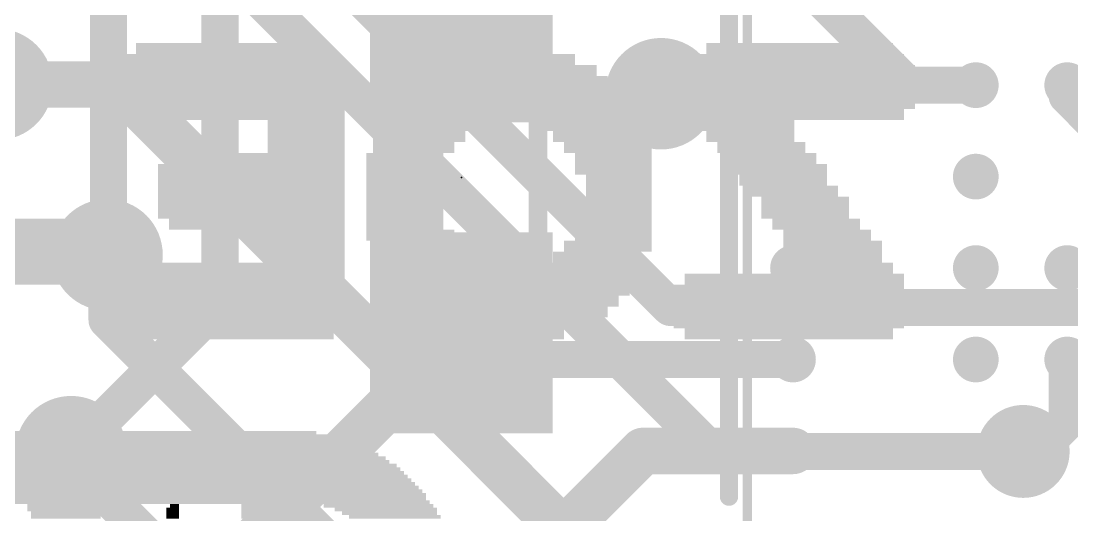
# Model space of a CAD drawing. Extents: x -28 to 74, y -69 to 26.
# Drawn here: x 6.48 to 12.23, y 10.85 to 13.55 of the extents above; entities that cross this region are included whole.
import ezdxf

# ---------------------------------------------------------------- set-up
doc = ezdxf.new("R2010")
doc.units = 0
for name, color, linetype in [('1', 12, 'CONTINUOUS'), ('16', 140, 'CONTINUOUS'), ('18', 110, 'CONTINUOUS'), ('21', 41, 'CONTINUOUS'), ('22', 40, 'CONTINUOUS'), ('23', 53, 'CONTINUOUS'), ('51', 53, 'CONTINUOUS')]:
    doc.layers.add(name, color=color, linetype=linetype)

# ---------------------------------------------------------------- blocks, each defined once
blk = doc.blocks.new('RECT')
blk.add_solid([(-0.5, -0.5), (0.5, -0.5), (-0.5, 0.5), (0.5, 0.5)])
blk = doc.blocks.new('PIE')
at = {"const_width": 0.5}
blk.add_lwpolyline([(0, -0.25, 1), (0, 0.25, 1), (0, -0.25)], format="xyb", dxfattribs=at)
blk = doc.blocks.new('ROUNDV')
at = {"const_width": 0.5}
blk.add_lwpolyline([(0, -0.25, 1), (0, 0.25, 1), (0, -0.25)], format="xyb", dxfattribs=at)

msp = doc.modelspace()

# ---------------------------------------------------------------- linework, layer by layer
at = {"layer": '1'}
for points, const_width in [([(6.9596, 12.2842), (6.9596, 18.8468)], 0.2032), ([(7.5692, 12.0142), (7.5692, 14.351)], 0.2032), ([(11.331, 13.204), (10.831, 13.704)], 0.2032), ([(11.704, 13.204), (11.331, 13.204)], 0.2032), ([(12.204, 13.204), (12.204, 13.1452)], 0.2032), ([(12.204, 13.1452), (12.5984, 12.7508)], 0.2032), ([(6.9516, 12.2762), (5.1562, 12.2762)], 0.2032), ([(6.9516, 12.2762), (6.9596, 12.2842)], 0.2032), ([(6.755, 11.2), (7.5692, 12.0142)], 0.2032), ([(8.89, 11.85), (6.985, 9.945)], 0.254), ([(9.076, 11.664), (8.89, 11.85)], 0.2032), ([(9.116, 11.704), (9.076, 11.664)], 0.2032), ([(10.704, 11.704), (9.116, 11.704)], 0.2032), ([(12.204, 11.3658), (12.204, 11.704)], 0.2032), ([(12.0396, 11.2014), (12.204, 11.3658)], 0.2032), ([(8.8676, 10.1884), (9.8832, 11.204)], 0.254), ([(9.8832, 11.204), (10.704, 11.204)], 0.254), ([(5.08, 11.2), (6.755, 11.2)], 0.2032), ([(12.0396, 11.2014), (11.9634, 11.2014)], 0.2032)]:
    msp.add_lwpolyline(points, dxfattribs=dict(at, const_width=const_width))
for points, const_width in [([(11.331, 13.2548, 1), (11.331, 13.1532)], 0.1016), ([(11.2951, 13.1681, 1), (11.3669, 13.2399)], 0.1016), ([(11.704, 13.1532, 1), (11.704, 13.2548)], 0.1016), ([(12.2548, 13.204, 1), (12.1532, 13.204)], 0.1016), ([(12.2399, 13.1811, 1), (12.1681, 13.1093)], 0.1016), ([(12.1532, 13.1452, 1), (12.2548, 13.1452)], 0.1016), ([(6.9157, 12.3121, 1), (6.9875, 12.2403)], 0.1016), ([(6.9955, 12.2483, 1), (6.9237, 12.3201)], 0.1016), ([(6.9516, 12.2254, 1), (6.9516, 12.327)], 0.1016), ([(6.9088, 12.2842, 1), (7.0104, 12.2842)], 0.1016), ([(7.6051, 11.9783, 1), (7.5333, 12.0501)], 0.1016), ([(7.5184, 12.0142, 1), (7.62, 12.0142)], 0.1016), ([(8.9349, 11.8051, 1), (8.8451, 11.8949)], 0.127), ([(8.9259, 11.8859, 1), (8.8541, 11.8141)], 0.1016), ([(9.116, 11.7548, 1), (9.116, 11.6532)], 0.1016), ([(9.1519, 11.6681, 1), (9.0801, 11.7399)], 0.1016), ([(10.704, 11.6532, 1), (10.704, 11.7548)], 0.1016), ([(12.2548, 11.704, 1), (12.1532, 11.704)], 0.1016), ([(9.0401, 11.6999, 1), (9.1119, 11.6281)], 0.1016), ([(9.0401, 11.6281, 1), (9.1119, 11.6999)], 0.1016), ([(12.2399, 11.3299, 1), (12.1681, 11.4017)], 0.1016), ([(12.1532, 11.3658, 1), (12.2548, 11.3658)], 0.1016), ([(9.8832, 11.2675, 1), (9.8832, 11.1405)], 0.127), ([(9.9281, 11.1591, 1), (9.8383, 11.2489)], 0.127), ([(10.704, 11.1405, 1), (10.704, 11.2675)], 0.127), ([(6.7191, 11.2359, 1), (6.7909, 11.1641)], 0.1016), ([(6.755, 11.1492, 1), (6.755, 11.2508)], 0.1016), ([(11.9634, 11.2522, 1), (11.9634, 11.1506)], 0.1016), ([(12.0037, 11.2373, 1), (12.0755, 11.1655)], 0.1016), ([(12.0396, 11.1506, 1), (12.0396, 11.2522)], 0.1016)]:
    msp.add_lwpolyline(points, format="xyb", dxfattribs=dict(at, const_width=const_width))
at = {"layer": '16'}
for points, const_width in [([(10.033, 11.9888), (7.6962, 14.3256)], 0.2032), ([(10.2616, 11.2014), (7.3152, 14.1478)], 0.2032), ([(6.35, 13.208), (7.0104, 13.208)], 0.254), ([(7.0104, 13.208), (10.0965, 10.1219)], 0.254), ([(6.9516, 12.2762), (6.9516, 11.9206)], 0.2032), ([(10.033, 11.9888), (12.4206, 11.9888)], 0.2032), ([(10.6426, 8.2296), (6.9516, 11.9206)], 0.2032), ([(6.755, 11.2), (6.755, 11.152)], 0.2032), ([(11.9634, 11.2014), (10.2616, 11.2014)], 0.2032), ([(10.6172, 7.2898), (6.755, 11.152)], 0.2032)]:
    msp.add_lwpolyline(points, dxfattribs=dict(at, const_width=const_width))
for points, const_width in [([(7.0553, 13.2529, 1), (6.9655, 13.1631)], 0.127), ([(7.0104, 13.1445, 1), (7.0104, 13.2715)], 0.127), ([(7.0024, 12.2762, 1), (6.9008, 12.2762)], 0.1016), ([(10.033, 12.0396, 1), (10.033, 11.938)], 0.1016), ([(9.9971, 11.9529, 1), (10.0689, 12.0247)], 0.1016), ([(6.9875, 11.9565, 1), (6.9157, 11.8847)], 0.1016), ([(6.9008, 11.9206, 1), (7.0024, 11.9206)], 0.1016), ([(6.8058, 11.2, 1), (6.7042, 11.2)], 0.1016), ([(10.2616, 11.2522, 1), (10.2616, 11.1506)], 0.1016), ([(10.2257, 11.1655, 1), (10.2975, 11.2373)], 0.1016), ([(11.9634, 11.1506, 1), (11.9634, 11.2522)], 0.1016), ([(6.7909, 11.1879, 1), (6.7191, 11.1161)], 0.1016), ([(6.7042, 11.152, 1), (6.8058, 11.152)], 0.1016)]:
    msp.add_lwpolyline(points, format="xyb", dxfattribs=dict(at, const_width=const_width))
at = {"layer": '21', "const_width": 0.1}
msp.add_lwpolyline([(10.354, 10.954), (10.354, 14.454)], dxfattribs=at)
at = {"layer": '21', "const_width": 0.05}
msp.add_lwpolyline([(10.329, 10.954, 1), (10.379, 10.954)], format="xyb", dxfattribs=at)
at = {"layer": '23'}
msp.add_point((8.89, 12.7), dxfattribs=at)
at = {"layer": '51'}
for points, const_width in [([(10.454, 14.954), (10.454, 10.454)], 0.05), ([(8.458, 12.344), (8.458, 13.056)], 0.1016), ([(9.309, 12.344), (9.309, 13.056)], 0.1016)]:
    msp.add_lwpolyline(points, dxfattribs=dict(at, const_width=const_width))
at = {"layer": '51', "const_width": 0.0508}
for points in [[(8.4834, 13.056, 1), (8.4326, 13.056)], [(9.3344, 13.056, 1), (9.2836, 13.056)], [(8.4326, 12.344, 1), (8.4834, 12.344)], [(9.2836, 12.344, 1), (9.3344, 12.344)]]:
    msp.add_lwpolyline(points, format="xyb", dxfattribs=at)

# ---------------------------------------------------------------- block references
at = {"layer": '1', "xscale": 1.1, "rotation": 90}
for p in [(8.89, 13.55), (8.89, 11.85)]:
    msp.add_blockref('RECT', p, dxfattribs=at)
at = {"layer": '1', "xscale": 0.25, "yscale": 0.25}
for p in [(10.704, 13.204), (11.704, 13.204), (12.204, 13.204), (10.704, 12.704), (11.704, 12.704), (10.704, 12.204), (11.704, 12.204), (12.204, 12.204), (10.704, 11.704), (11.704, 11.704), (12.204, 11.704), (10.704, 11.204)]:
    msp.add_blockref('PIE', p, dxfattribs=at)
at = {"layer": '18'}
for p, xscale, yscale in [((6.35, 13.208), 0.6096, 0.6096), ((6.35, 13.208), 0.6096, 0.6096), ((9.9822, 13.1572), 0.6096, 0.6096), ((9.9822, 13.1572), 0.6096, 0.6096), ((6.9516, 12.2762), 0.6096, 0.6096), ((6.9516, 12.2762), 0.6096, 0.6096), ((6.755, 11.2), 0.6096, 0.6096), ((6.755, 11.2), 0.6096, 0.6096), ((11.9634, 11.2014), 0.508, 0.508), ((11.9634, 11.2014), 0.508, 0.508)]:
    msp.add_blockref('ROUNDV', p, dxfattribs=dict(at, xscale=xscale, yscale=yscale))
at = {"layer": '22', "rotation": 180}
for p, xscale, yscale in [((7.5908, 13.4038), 0.96, 0.06), ((9.1508, 13.4038), 0.36, 0.06), ((10.7408, 13.4038), 1.02, 0.06), ((7.5908, 13.3438), 1.2, 0.06), ((9.1508, 13.3438), 0.72, 0.06), ((10.7108, 13.3438), 1.2, 0.06), ((7.6208, 13.2838), 1.26, 0.06), ((9.1808, 13.2838), 0.9, 0.06), ((10.7408, 13.2838), 1.26, 0.06), ((7.6208, 13.2238), 1.26, 0.06), ((9.1808, 13.2238), 1.02, 0.06), ((10.7408, 13.2238), 1.26, 0.06), ((7.6208, 13.1638), 1.26, 0.06), ((9.1808, 13.1638), 1.14, 0.06), ((10.7408, 13.1638), 1.26, 0.06), ((7.6208, 13.1038), 1.26, 0.06), ((9.1808, 13.1038), 1.26, 0.06), ((10.7408, 13.1038), 1.26, 0.06), ((7.6508, 13.0438), 1.2, 0.06), ((9.1508, 13.0438), 1.32, 0.06), ((10.7408, 13.0438), 1.14, 0.06), ((8.0408, 12.9838), 0.42, 0.06), ((8.7008, 12.9838), 0.54, 0.06), ((9.6008, 12.9838), 0.54, 0.06), ((10.4408, 12.9838), 0.54, 0.06), ((8.0408, 12.9238), 0.42, 0.06), ((8.6708, 12.9238), 0.48, 0.06), ((9.6308, 12.9238), 0.48, 0.06), ((10.4708, 12.9238), 0.48, 0.06), ((8.0408, 12.8638), 0.42, 0.06), ((8.6408, 12.8638), 0.42, 0.06), ((9.6908, 12.8638), 0.48, 0.06), ((10.5308, 12.8638), 0.48, 0.06), ((7.8008, 12.8038), 0.9, 0.06), ((8.5808, 12.8038), 0.42, 0.06), ((9.7208, 12.8038), 0.42, 0.06), ((10.5908, 12.8038), 0.48, 0.06), ((7.7408, 12.7438), 1.02, 0.06), ((8.5808, 12.7438), 0.42, 0.06), ((9.7208, 12.7438), 0.42, 0.06), ((10.6208, 12.7438), 0.54, 0.06), ((7.7408, 12.6838), 1.02, 0.06), ((8.5808, 12.6838), 0.42, 0.06), ((9.7508, 12.6838), 0.36, 0.06), ((10.6508, 12.6838), 0.48, 0.06), ((7.7408, 12.6238), 1.02, 0.06), ((8.5808, 12.6238), 0.42, 0.06), ((9.7508, 12.6238), 0.36, 0.06), ((10.7108, 12.6238), 0.48, 0.06), ((7.7408, 12.5638), 1.02, 0.06), ((8.5808, 12.5638), 0.42, 0.06), ((9.7508, 12.5638), 0.36, 0.06), ((10.7708, 12.5638), 0.48, 0.06), ((7.7408, 12.5038), 1.02, 0.06), ((8.5808, 12.5038), 0.42, 0.06), ((9.7508, 12.5038), 0.36, 0.06), ((10.7708, 12.5038), 0.48, 0.06), ((6.4508, 12.4438), 0.72, 0.06), ((7.7708, 12.4438), 0.96, 0.06), ((8.5808, 12.4438), 0.42, 0.06), ((9.7208, 12.4438), 0.42, 0.06), ((10.8308, 12.4438), 0.48, 0.06), ((6.4808, 12.3838), 0.78, 0.06), ((8.0408, 12.3838), 0.42, 0.06), ((8.6108, 12.3838), 0.48, 0.06), ((9.7208, 12.3838), 0.42, 0.06), ((10.8908, 12.3838), 0.48, 0.06), ((6.4508, 12.3238), 0.84, 0.06), ((8.0408, 12.3238), 0.42, 0.06), ((8.6408, 12.3238), 0.42, 0.06), ((9.6908, 12.3238), 0.48, 0.06), ((10.9208, 12.3238), 0.54, 0.06), ((6.4508, 12.2638), 0.84, 0.06), ((8.0408, 12.2638), 0.42, 0.06), ((8.6708, 12.2638), 0.48, 0.06), ((9.6308, 12.2638), 0.48, 0.06), ((10.9508, 12.2638), 0.48, 0.06), ((6.4508, 12.2038), 0.84, 0.06), ((7.6808, 12.2038), 1.14, 0.06), ((8.7608, 12.2038), 0.54, 0.06), ((9.5708, 12.2038), 0.6, 0.06), ((11.0108, 12.2038), 0.48, 0.06), ((6.4808, 12.1438), 0.78, 0.06), ((7.6208, 12.1438), 1.26, 0.06), ((9.1508, 12.1438), 1.32, 0.06), ((10.7108, 12.1438), 1.2, 0.06), ((7.6208, 12.0838), 1.26, 0.06), ((9.1808, 12.0838), 1.26, 0.06), ((10.6808, 12.0838), 1.26, 0.06), ((7.6208, 12.0238), 1.26, 0.06), ((9.1808, 12.0238), 1.14, 0.06), ((10.7108, 12.0238), 1.32, 0.06), ((7.6208, 11.9638), 1.26, 0.06), ((9.1808, 11.9638), 1.02, 0.06), ((10.7108, 11.9638), 1.32, 0.06), ((7.6208, 11.9038), 1.26, 0.06), ((9.1508, 11.9038), 0.84, 0.06), ((10.6808, 11.9038), 1.26, 0.06), ((7.6208, 11.8438), 1.14, 0.06), ((9.1508, 11.8438), 0.6, 0.06), ((10.6808, 11.8438), 1.14, 0.06), ((9.1808, 11.7838), 0.18, 0.06), ((6.066, 11.264), 4.38, 0.02), ((6.066, 11.284), 4.26, 0.02), ((6.076, 11.304), 4.04, 0.02), ((6.066, 11.204), 4.66, 0.02), ((6.066, 11.224), 4.58, 0.02), ((6.066, 11.244), 4.5, 0.02), ((6.066, 11.144), 4.86, 0.02), ((6.076, 11.164), 4.8, 0.02), ((6.066, 11.184), 4.74, 0.02), ((6.076, 11.104), 4.96, 0.02), ((6.076, 11.124), 4.92, 0.02), ((6.066, 11.044), 5.1, 0.02), ((6.066, 11.064), 5.06, 0.02), ((6.066, 11.084), 5.02, 0.02), ((6.066, 10.984), 5.22, 0.02), ((6.066, 11.004), 5.18, 0.02), ((6.066, 11.024), 5.14, 0.02), ((6.066, 10.924), 5.3, 0.02), ((6.066, 10.944), 5.26, 0.02), ((6.076, 10.964), 5.24, 0.02), ((6.726, 10.904), 0.42, 0.02), ((6.726, 10.884), 0.42, 0.02), ((6.726, 10.864), 0.38, 0.02), ((7.311, 10.884), 0.07, 0.02), ((7.311, 10.864), 0.07, 0.02), ((7.321, 10.904), 0.05, 0.02), ((7.786, 10.904), 0.2, 0.02), ((7.766, 10.884), 0.16, 0.02), ((7.746, 10.864), 0.12, 0.02), ((8.436, 10.904), 0.6, 0.02), ((8.476, 10.884), 0.56, 0.02), ((8.496, 10.864), 0.52, 0.02), ((6.726, 10.844), 0.38, 0.02), ((7.311, 10.844), 0.07, 0.02), ((7.726, 10.844), 0.08, 0.02), ((8.526, 10.844), 0.5, 0.02)]:
    msp.add_blockref('RECT', p, dxfattribs=dict(at, xscale=xscale, yscale=yscale))
at = {"layer": '51', "xscale": 0.5001, "yscale": 0.95, "rotation": 90}
for p in [(8.8849, 13.2803), (8.8849, 12.1119)]:
    msp.add_blockref('RECT', p, dxfattribs=at)

doc.saveas('drawing.dxf')
